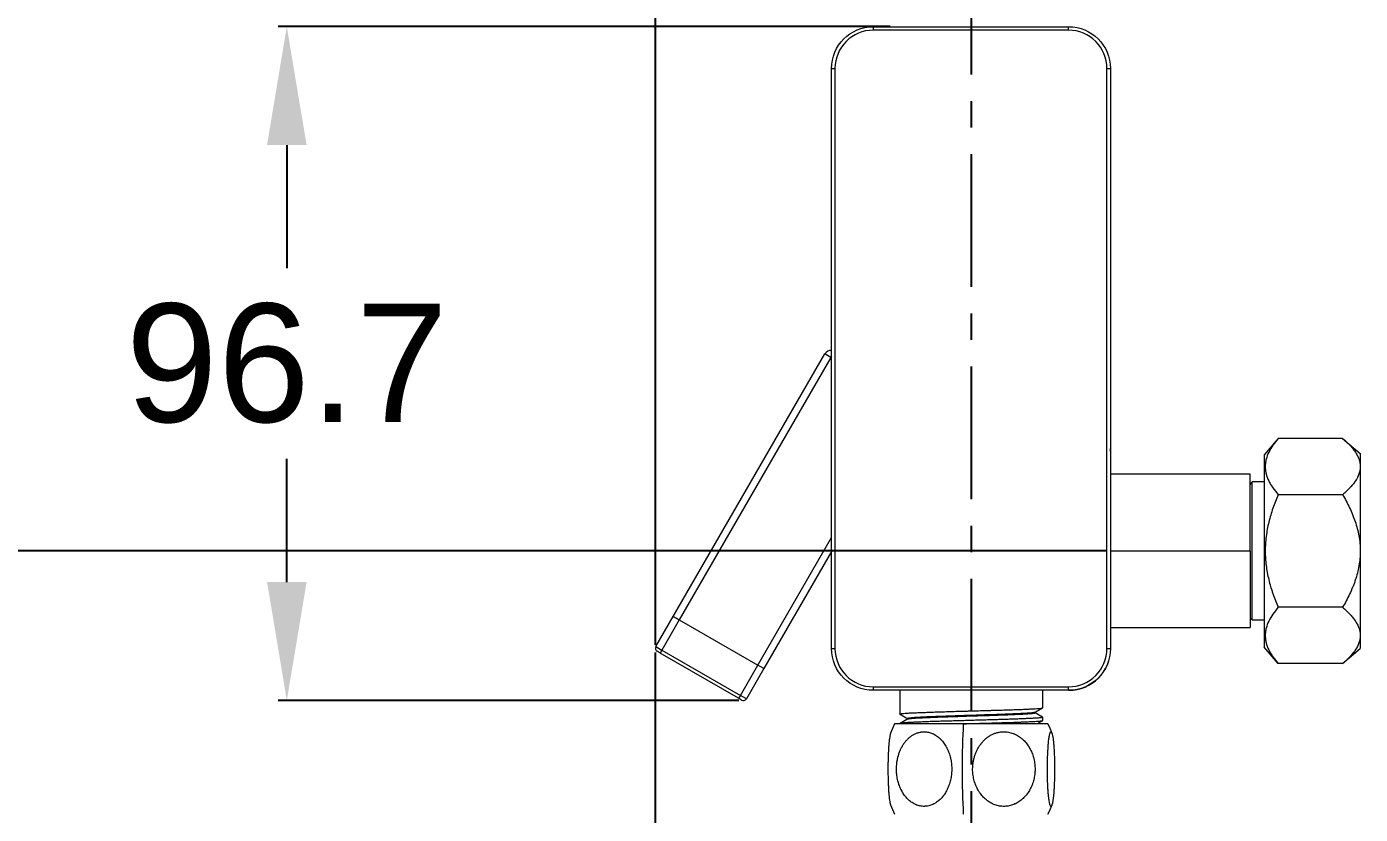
# Model space of a CAD drawing. Header units: millimetres. Extents: x 2915 to 5291, y 1031 to 4391.
# Drawn here: x 4646.8 to 4838.1, y 1896.3 to 2009.3 of the extents above; entities that cross this region are included whole.
import ezdxf

# ---------------------------------------------------------------- set-up
doc = ezdxf.new("R2010")
doc.units = ezdxf.units.MM
doc.linetypes.add('CENTERX2', pattern=[20.32, 12.7, -2.54, 2.54, -2.54])
doc.layers.add('CENTER', color=1, linetype='CENTERX2')
doc.styles.get("Standard").update_dxf_attribs({"font": 'arial.ttf'})
doc.dimstyles.new('ISO-25', dxfattribs={"dimtxt": 17, "dimasz": 17, "dimexe": 1.25, "dimexo": 0.625, "dimgap": 5, "dimtad": 1, "dimtih": 1, "dimtoh": 1, "dimdec": 1, "dimdsep": 46, "dimtxsty": 'Standard', "dimcen": 0, "dimclrd": 3, "dimclre": 3, "dimclrt": 4, "dimadec": 0, "dimazin": 0, "dimtfac": 1, "dimtdec": 1, "dimtmove": 0, "dimatfit": 3, "dimfxl": 1, "dimarcsym": 0})

# ---------------------------------------------------------------- blocks, each defined once
blk = doc.blocks.new('*D9')
at = {"color": 3, "lineweight": -2, "transparency": 16777216}
for p, q in [((4737, 1920.62), (4737, 2069.87)), ((4879.62, 1921.29), (4879.62, 2069.87)), ((4737, 2068.62), (4720, 2068.62)), ((4862.62, 2068.62), (4754, 2068.62))]:
    blk.add_line(p, q, dxfattribs=at)
at = {"color": 3, "transparency": 16777216}
for points in [[(4754, 2071.45), (4754, 2065.79), (4737, 2068.62)], [(4862.62, 2071.45), (4862.62, 2065.79), (4879.62, 2068.62)]]:
    blk.add_solid(points, dxfattribs=at)
at = {"layer": 'Defpoints', "color": 0, "transparency": 16777216}
for p in [(4737, 2068.62), (4879.62, 1920.67), (4737, 1919.99)]:
    blk.add_point(p, dxfattribs=at)
at = {"color": 4, "transparency": 16777216, "insert": (4687.12, 2068.62), "char_height": 17, "attachment_point": 5}
blk.add_mtext('142.6', dxfattribs=at)
blk = doc.blocks.new('*D10')
at = {"color": 3, "lineweight": -2, "transparency": 16777216}
for p, q in [((4770.67, 2009.35), (4682.88, 2009.35)), ((4684.13, 1992.35), (4684.13, 1974.66)), ((4684.13, 1929.62), (4684.13, 1947.31)), ((4748.98, 1912.62), (4682.88, 1912.62))]:
    blk.add_line(p, q, dxfattribs=at)
at = {"color": 3, "transparency": 16777216}
for points in [[(4681.3, 1992.35), (4686.97, 1992.35), (4684.13, 2009.35)], [(4681.3, 1929.62), (4686.97, 1929.62), (4684.13, 1912.62)]]:
    blk.add_solid(points, dxfattribs=at)
at = {"layer": 'Defpoints', "color": 0, "transparency": 16777216}
for p in [(4684.13, 2009.35), (4771.29, 2009.35), (4749.61, 1912.62)]:
    blk.add_point(p, dxfattribs=at)
at = {"color": 4, "transparency": 16777216, "insert": (4684.13, 1960.98), "char_height": 17, "attachment_point": 5}
blk.add_mtext('96.7', dxfattribs=at)
blk = doc.blocks.new('*D11')
at = {"color": 3, "lineweight": -2, "transparency": 16777216}
for p, q in [((4736.98, 1919.5), (4736.98, 1797.37)), ((4879.62, 1866.84), (4879.62, 1797.37)), ((4753.98, 1798.62), (4775.42, 1798.62)), ((4862.62, 1798.62), (4841.18, 1798.62))]:
    blk.add_line(p, q, dxfattribs=at)
at = {"color": 3, "transparency": 16777216}
for points in [[(4753.98, 1801.45), (4753.98, 1795.79), (4736.98, 1798.62)], [(4862.62, 1801.45), (4862.62, 1795.79), (4879.62, 1798.62)]]:
    blk.add_solid(points, dxfattribs=at)
at = {"layer": 'Defpoints', "color": 0, "transparency": 16777216}
for p in [(4736.98, 1920.12), (4879.62, 1867.47), (4879.62, 1798.62)]:
    blk.add_point(p, dxfattribs=at)
at = {"color": 4, "transparency": 16777216, "insert": (4808.3, 1798.62), "char_height": 17, "attachment_point": 5}
blk.add_mtext('142.6', dxfattribs=at)
blk = doc.blocks.new('*D12')
at = {"color": 3, "lineweight": -2, "transparency": 16777216}
for p, q in [((4462.48, 3133.45), (4222.2, 3133.45)), ((4223.45, 3116.45), (4223.45, 2549.91)), ((4223.45, 1951.09), (4223.45, 2517.62)), ((4801.67, 1934.09), (4222.2, 1934.09))]:
    blk.add_line(p, q, dxfattribs=at)
at = {"color": 3, "transparency": 16777216}
for points in [[(4220.61, 3116.45), (4226.28, 3116.45), (4223.45, 3133.45)], [(4220.61, 1951.09), (4226.28, 1951.09), (4223.45, 1934.09)]]:
    blk.add_solid(points, dxfattribs=at)
at = {"layer": 'Defpoints', "color": 0, "transparency": 16777216}
for p in [(4463.1, 3133.45), (4223.45, 1934.09), (4802.29, 1934.09)]:
    blk.add_point(p, dxfattribs=at)
at = {"color": 4, "transparency": 16777216, "insert": (4223.45, 2533.77), "char_height": 17, "attachment_point": 5}
blk.add_mtext('(1180~1430)', dxfattribs=at)

msp = doc.modelspace()

# ---------------------------------------------------------------- linework, layer by layer
at = {"linetype": 'Continuous', "lineweight": 18, "extrusion": (0, 1, 0)}
for p, q in [((4768.25, 2009.34), (4796.25, 2009.34)), ((4762.25, 1920.09), (4762.25, 2003.34)), ((4802.25, 2003.34), (4802.25, 1920.09)), ((4739.55, 1924.7), (4761.3, 1962.37)), ((4826.3, 1950.25), (4824.29, 1947.9)), ((4835.55, 1950.25), (4826.3, 1950.25)), ((4835.55, 1950.25), (4838.09, 1948.09)), ((4802.29, 1920.09), (4802.29, 1948.09)), ((4824.29, 1947.9), (4824.29, 1920.28)), ((4838.09, 1948.09), (4838.09, 1946.21)), ((4838.09, 1946.21), (4838.09, 1934.09)), ((4822.29, 1945.09), (4802.29, 1945.09)), ((4822.29, 1934.09), (4822.29, 1945.09)), ((4822.59, 1943.99), (4822.29, 1943.69)), ((4824.29, 1943.99), (4822.59, 1943.99)), ((4822.59, 1924.19), (4822.59, 1943.99)), ((4835.55, 1942.17), (4826.3, 1942.17)), ((4802.29, 1929.99), (4802.29, 1938.19)), ((4762.25, 1934.01), (4752.54, 1917.2)), ((4822.29, 1934.09), (4822.29, 1923.09)), ((4838.09, 1934.09), (4838.09, 1921.97)), ((4737.05, 1920.37), (4739.55, 1924.7)), ((4739.55, 1924.7), (4740.42, 1924.2)), ((4740.42, 1924.2), (4739.55, 1924.7)), ((4740.42, 1924.2), (4751.68, 1917.7)), ((4740.42, 1924.2), (4751.68, 1917.7)), ((4822.29, 1924.49), (4822.59, 1924.19)), ((4822.59, 1924.19), (4824.29, 1924.19)), ((4835.55, 1926.01), (4826.3, 1926.01)), ((4802.29, 1923.09), (4822.29, 1923.09)), ((4838.09, 1921.97), (4838.09, 1920.09)), ((4737.67, 1919.44), (4737.23, 1919.69)), ((4748.93, 1912.94), (4737.67, 1919.44)), ((4826.3, 1917.92), (4824.29, 1920.28)), ((4835.55, 1917.92), (4838.09, 1920.09)), ((4752.54, 1917.2), (4750.04, 1912.87)), ((4752.54, 1917.2), (4751.68, 1917.7)), ((4752.54, 1917.2), (4751.68, 1917.7)), ((4835.55, 1917.92), (4826.3, 1917.92)), ((4749.36, 1912.69), (4748.93, 1912.94)), ((4796.25, 1914.09), (4768.25, 1914.09)), ((4772.04, 1914.09), (4772.04, 1910.68)), ((4792.54, 1911.59), (4792.54, 1914.09)), ((4796.25, 1914.09), (4796.29, 1914.09)), ((4791.42, 1910.87), (4791.42, 1910.93)), ((4781.14, 1909.29), (4771.29, 1909.29)), ((4772.04, 1909.31), (4772.04, 1909.29)), ((4773.16, 1910.03), (4773.16, 1909.97)), ((4793.29, 1909.29), (4781.14, 1909.29)), ((4792.54, 1909.77), (4792.54, 1910.22))]:
    msp.add_line(p, q, dxfattribs=at)
at = {"linetype": 'Continuous', "lineweight": 13, "extrusion": (0, 1, 0)}
for p, q in [((4768.25, 2008.84), (4768.25, 2009.34)), ((4796.25, 2008.84), (4768.25, 2008.84)), ((4796.25, 2008.84), (4796.25, 2009.34)), ((4762.25, 2003.34), (4762.75, 2003.34)), ((4762.75, 2003.34), (4762.75, 1920.09)), ((4801.75, 2003.34), (4802.25, 2003.34)), ((4801.75, 1920.09), (4801.75, 2003.34)), ((4762.17, 1961.87), (4740.42, 1924.2)), ((4762.17, 1961.87), (4761.3, 1962.37)), ((4762.25, 1962.01), (4762.17, 1961.87)), ((4762.25, 1961.83), (4762.17, 1961.87)), ((4751.68, 1917.7), (4762.25, 1936.01)), ((4802.29, 1934.09), (4822.29, 1934.09)), ((4740.42, 1924.2), (4737.92, 1919.87)), ((4737.05, 1920.37), (4737.92, 1919.87)), ((4737.92, 1919.87), (4737.67, 1919.44)), ((4737.92, 1919.87), (4749.18, 1913.37)), ((4762.25, 1920.09), (4762.75, 1920.09)), ((4801.75, 1920.09), (4802.25, 1920.09)), ((4749.18, 1913.37), (4751.68, 1917.7)), ((4749.18, 1913.37), (4748.93, 1912.94)), ((4750.04, 1912.87), (4749.18, 1913.37)), ((4768.25, 1914.09), (4768.25, 1914.59)), ((4768.25, 1914.59), (4796.25, 1914.59)), ((4796.25, 1914.09), (4796.25, 1914.59))]:
    msp.add_line(p, q, dxfattribs=at)
at = {"linetype": 'Continuous', "lineweight": 18, "extrusion": (0, 0, -1)}
for centre, start, end in [((-4768.25, 2003.34), 0, 90), ((-4796.25, 2003.34), 90, 180), ((-4768.25, 1920.09), 270, 0), ((-4796.25, 1920.09), 180, 270)]:
    msp.add_arc(centre, 6, start, end, dxfattribs=at)
at = {"linetype": 'Continuous', "lineweight": 13}
for centre, start, end in [((4768.25, 2003.34), 90, 180), ((4796.25, 2003.34), 0, 90), ((4768.25, 1920.09), 180, 270), ((4796.25, 1920.09), 270, 0)]:
    msp.add_arc(centre, 5.5, start, end, dxfattribs=at)
at = {"linetype": 'Continuous', "lineweight": 18}
for centre, radius, start, end in [((4762.17, 1961.87), 1, 85.4264, 150), ((4796.29, 1948.09), 6, 0, 6.9919), ((4737.48, 1920.12), 0.5, 150, 240), ((4796.29, 1920.09), 6, 270, 0), ((4749.61, 1913.12), 0.5, 240, 330), ((4784.62, 1902.79), 14.83, 154.0108, 159.7406), ((4779.96, 1902.79), 14.83, 20.2658, 25.9892), ((4784.62, 1902.79), 14.83, 200.1888, 205.9892), ((4779.96, 1902.79), 14.83, 334.0108, 339.8172)]:
    msp.add_arc(centre, radius, start, end, dxfattribs=at)
at = {"linetype": 'Continuous', "lineweight": 13}
msp.add_ellipse((4782.54, 1902.79), major_axis=(0, 14.83), ratio=0.104528, start_param=1.117199, end_param=2.024394, dxfattribs=at)
at = {"linetype": 'Continuous', "lineweight": 18}
for points, knots in [([(4826.3, 1950.25), (4826.03, 1949.93), (4825.77, 1949.61), (4825.33, 1948.95), (4825.13, 1948.62), (4824.8, 1947.94), (4824.67, 1947.6), (4824.57, 1947.17), (4824.55, 1947.08), (4824.52, 1946.95), (4824.51, 1946.91), (4824.5, 1946.82), (4824.49, 1946.78), (4824.47, 1946.56), (4824.46, 1946.38), (4824.46, 1946.04), (4824.47, 1945.86), (4824.51, 1945.52), (4824.54, 1945.35), (4824.67, 1944.83), (4824.8, 1944.49), (4825.04, 1943.99), (4825.13, 1943.82), (4825.28, 1943.57), (4825.33, 1943.49), (4825.44, 1943.32), (4825.49, 1943.23), (4825.77, 1942.82), (4826.03, 1942.49), (4826.3, 1942.17)], [0, 0, 0, 0, 0.125, 0.125, 0.25, 0.25, 0.375, 0.375, 0.40625, 0.40625, 0.421875, 0.421875, 0.4375, 0.4375, 0.5, 0.5, 0.5625, 0.5625, 0.625, 0.625, 0.75, 0.75, 0.8125, 0.8125, 0.84375, 0.84375, 0.875, 0.875, 1, 1, 1, 1]), ([(4835.55, 1950.25), (4835.73, 1950.1), (4835.9, 1949.94), (4836.24, 1949.63), (4836.4, 1949.47), (4836.7, 1949.15), (4836.99, 1948.83), (4837.37, 1948.33), (4837.57, 1947.99), (4837.75, 1947.64), (4837.83, 1947.47), (4837.91, 1947.25), (4837.92, 1947.2), (4837.95, 1947.14), (4837.95, 1947.11), (4837.97, 1947.07), (4838, 1946.96), (4838.02, 1946.84), (4838.07, 1946.57), (4838.09, 1946.39), (4838.09, 1946.21)], [0, 0, 0, 0, 0.125, 0.125, 0.25, 0.25, 0.375, 0.5, 0.625, 0.625, 0.75, 0.75, 0.78125, 0.78125, 0.796875, 0.796875, 0.8125, 0.875, 0.875, 1, 1, 1, 1]), ([(4838.09, 1946.21), (4838.09, 1946.03), (4838.07, 1945.85), (4838.01, 1945.5), (4837.96, 1945.32), (4837.77, 1944.8), (4837.59, 1944.45), (4837.34, 1944.07), (4837.31, 1944.03), (4837.25, 1943.94), (4837.15, 1943.82), (4837.06, 1943.69), (4836.85, 1943.44), (4836.71, 1943.28), (4836.4, 1942.96), (4836.24, 1942.8), (4835.9, 1942.48), (4835.73, 1942.33), (4835.55, 1942.17)], [0, 0, 0, 0, 0.125, 0.125, 0.25, 0.25, 0.5, 0.5, 0.53125, 0.53125, 0.5625, 0.625, 0.625, 0.75, 0.75, 0.875, 0.875, 1, 1, 1, 1]), ([(4826.3, 1942.17), (4826.03, 1941.53), (4825.77, 1940.88), (4825.33, 1939.56), (4825.13, 1938.9), (4824.8, 1937.55), (4824.67, 1936.87), (4824.57, 1936), (4824.55, 1935.83), (4824.52, 1935.56), (4824.51, 1935.48), (4824.5, 1935.3), (4824.49, 1935.21), (4824.47, 1934.78), (4824.46, 1934.43), (4824.46, 1933.73), (4824.47, 1933.39), (4824.51, 1932.7), (4824.54, 1932.35), (4824.67, 1931.33), (4824.8, 1930.65), (4825.04, 1929.64), (4825.13, 1929.3), (4825.28, 1928.8), (4825.33, 1928.63), (4825.44, 1928.3), (4825.49, 1928.13), (4825.77, 1927.3), (4826.03, 1926.65), (4826.3, 1926.01)], [0, 0, 0, 0, 0.125, 0.125, 0.25, 0.25, 0.375, 0.375, 0.40625, 0.40625, 0.421875, 0.421875, 0.4375, 0.4375, 0.5, 0.5, 0.5625, 0.5625, 0.625, 0.625, 0.75, 0.75, 0.8125, 0.8125, 0.84375, 0.84375, 0.875, 0.875, 1, 1, 1, 1]), ([(4835.55, 1942.17), (4835.73, 1941.86), (4835.9, 1941.55), (4836.24, 1940.92), (4836.4, 1940.6), (4836.7, 1939.96), (4836.99, 1939.31), (4837.37, 1938.32), (4837.57, 1937.64), (4837.75, 1936.95), (4837.83, 1936.6), (4837.91, 1936.16), (4837.92, 1936.07), (4837.95, 1935.93), (4837.95, 1935.89), (4837.97, 1935.8), (4838, 1935.58), (4838.02, 1935.35), (4838.07, 1934.81), (4838.09, 1934.45), (4838.09, 1934.09)], [0, 0, 0, 0, 0.125, 0.125, 0.25, 0.25, 0.375, 0.5, 0.625, 0.625, 0.75, 0.75, 0.78125, 0.78125, 0.796875, 0.796875, 0.8125, 0.875, 0.875, 1, 1, 1, 1]), ([(4838.09, 1934.09), (4838.09, 1933.73), (4838.07, 1933.37), (4838.01, 1932.66), (4837.96, 1932.31), (4837.77, 1931.26), (4837.59, 1930.57), (4837.34, 1929.8), (4837.31, 1929.72), (4837.25, 1929.55), (4837.15, 1929.3), (4837.06, 1929.05), (4836.85, 1928.55), (4836.71, 1928.22), (4836.4, 1927.58), (4836.24, 1927.26), (4835.9, 1926.63), (4835.73, 1926.32), (4835.55, 1926.01)], [0, 0, 0, 0, 0.125, 0.125, 0.25, 0.25, 0.5, 0.5, 0.53125, 0.53125, 0.5625, 0.625, 0.625, 0.75, 0.75, 0.875, 0.875, 1, 1, 1, 1]), ([(4826.3, 1926.01), (4826.03, 1925.68), (4825.77, 1925.36), (4825.33, 1924.7), (4825.13, 1924.37), (4824.8, 1923.7), (4824.67, 1923.35), (4824.57, 1922.92), (4824.55, 1922.83), (4824.52, 1922.7), (4824.51, 1922.66), (4824.5, 1922.57), (4824.49, 1922.53), (4824.47, 1922.31), (4824.46, 1922.13), (4824.46, 1921.79), (4824.47, 1921.61), (4824.51, 1921.27), (4824.54, 1921.1), (4824.67, 1920.58), (4824.8, 1920.24), (4825.04, 1919.74), (4825.13, 1919.57), (4825.28, 1919.32), (4825.33, 1919.24), (4825.44, 1919.07), (4825.49, 1918.99), (4825.77, 1918.57), (4826.03, 1918.25), (4826.3, 1917.92)], [0, 0, 0, 0, 0.125, 0.125, 0.25, 0.25, 0.375, 0.375, 0.40625, 0.40625, 0.421875, 0.421875, 0.4375, 0.4375, 0.5, 0.5, 0.5625, 0.5625, 0.625, 0.625, 0.75, 0.75, 0.8125, 0.8125, 0.84375, 0.84375, 0.875, 0.875, 1, 1, 1, 1]), ([(4835.55, 1926.01), (4835.73, 1925.85), (4835.9, 1925.7), (4836.24, 1925.38), (4836.4, 1925.22), (4836.7, 1924.9), (4836.99, 1924.58), (4837.37, 1924.08), (4837.57, 1923.74), (4837.75, 1923.4), (4837.83, 1923.22), (4837.91, 1923), (4837.92, 1922.95), (4837.95, 1922.89), (4837.95, 1922.86), (4837.97, 1922.82), (4838, 1922.71), (4838.02, 1922.6), (4838.07, 1922.33), (4838.09, 1922.14), (4838.09, 1921.96)], [0, 0, 0, 0, 0.125, 0.125, 0.25, 0.25, 0.375, 0.5, 0.625, 0.625, 0.75, 0.75, 0.78125, 0.78125, 0.796875, 0.796875, 0.8125, 0.875, 0.875, 1, 1, 1, 1]), ([(4838.09, 1921.96), (4838.09, 1921.78), (4838.07, 1921.6), (4838.01, 1921.25), (4837.96, 1921.07), (4837.77, 1920.55), (4837.59, 1920.2), (4837.34, 1919.82), (4837.31, 1919.78), (4837.25, 1919.69), (4837.15, 1919.57), (4837.06, 1919.44), (4836.85, 1919.2), (4836.71, 1919.03), (4836.4, 1918.71), (4836.24, 1918.55), (4835.9, 1918.23), (4835.73, 1918.08), (4835.55, 1917.92)], [0, 0, 0, 0, 0.125, 0.125, 0.25, 0.25, 0.5, 0.5, 0.53125, 0.53125, 0.5625, 0.625, 0.625, 0.75, 0.75, 0.875, 0.875, 1, 1, 1, 1]), ([(4772.04, 1910.68), (4772.04, 1910.68), (4772.04, 1910.69), (4772.06, 1910.69), (4772.06, 1910.7), (4772.08, 1910.7), (4772.08, 1910.71), (4772.09, 1910.71), (4772.11, 1910.71), (4772.14, 1910.72), (4772.23, 1910.74), (4772.31, 1910.75), (4772.52, 1910.77), (4772.65, 1910.78), (4772.83, 1910.79), (4772.87, 1910.8), (4772.95, 1910.8), (4772.99, 1910.8), (4773.12, 1910.81), (4773.21, 1910.82), (4773.49, 1910.84), (4773.7, 1910.85), (4774.15, 1910.87), (4774.39, 1910.88), (4774.72, 1910.89), (4774.78, 1910.9), (4774.88, 1910.9), (4774.92, 1910.9), (4774.99, 1910.9), (4775.16, 1910.91), (4775.34, 1910.92), (4775.78, 1910.93), (4776.08, 1910.95), (4776.72, 1910.97), (4777.05, 1910.98), (4777.48, 1910.99), (4777.57, 1910.99), (4777.75, 1911), (4777.83, 1911), (4778.1, 1911.01), (4778.28, 1911.02), (4778.82, 1911.03), (4779.19, 1911.04), (4779.94, 1911.07), (4780.32, 1911.08), (4780.76, 1911.09), (4780.81, 1911.09), (4780.91, 1911.09), (4780.96, 1911.1), (4781.1, 1911.1), (4781.2, 1911.1), (4781.49, 1911.11), (4781.69, 1911.12), (4782.27, 1911.13), (4782.66, 1911.14), (4783.44, 1911.17), (4783.83, 1911.18), (4784.26, 1911.19), (4784.31, 1911.19), (4784.41, 1911.19), (4784.46, 1911.19), (4784.6, 1911.2), (4784.89, 1911.21), (4785.17, 1911.22), (4785.73, 1911.23), (4786.09, 1911.24), (4786.8, 1911.26), (4787.15, 1911.28), (4787.53, 1911.29), (4787.58, 1911.29), (4787.66, 1911.29), (4787.79, 1911.3), (4788.07, 1911.31), (4788.31, 1911.31), (4788.78, 1911.33), (4789.08, 1911.34), (4789.64, 1911.36), (4789.91, 1911.37), (4790.19, 1911.39), (4790.22, 1911.39), (4790.29, 1911.39), (4790.38, 1911.4), (4790.59, 1911.41), (4790.75, 1911.41), (4791.08, 1911.43), (4791.27, 1911.44), (4791.62, 1911.46), (4791.78, 1911.47), (4792.05, 1911.5), (4792.16, 1911.51), (4792.35, 1911.53), (4792.42, 1911.54), (4792.49, 1911.56), (4792.51, 1911.56), (4792.53, 1911.57), (4792.53, 1911.57), (4792.54, 1911.58), (4792.54, 1911.58), (4792.54, 1911.58), (4792.54, 1911.58), (4792.54, 1911.59), (4792.54, 1911.59)], [0, 0, 0, 0, 0.013411, 0.013411, 0.022522, 0.027078, 0.027078, 0.031633, 0.031633, 0.049855, 0.049855, 0.086298, 0.086298, 0.122741, 0.122741, 0.131852, 0.131852, 0.140962, 0.140962, 0.159184, 0.159184, 0.195627, 0.195627, 0.23207, 0.23207, 0.241181, 0.241181, 0.245736, 0.245736, 0.250292, 0.268513, 0.268513, 0.304957, 0.304957, 0.3414, 0.3414, 0.350511, 0.350511, 0.359621, 0.359621, 0.377843, 0.377843, 0.414286, 0.414286, 0.450729, 0.450729, 0.455285, 0.455285, 0.45984, 0.45984, 0.468951, 0.468951, 0.487172, 0.487172, 0.523616, 0.523616, 0.560059, 0.560059, 0.564614, 0.564614, 0.569169, 0.569169, 0.57828, 0.596502, 0.596502, 0.632945, 0.632945, 0.669388, 0.669388, 0.673944, 0.673944, 0.678499, 0.68761, 0.705831, 0.705831, 0.742274, 0.742274, 0.778718, 0.778718, 0.783273, 0.783273, 0.787828, 0.796939, 0.815161, 0.815161, 0.851604, 0.851604, 0.888047, 0.888047, 0.92449, 0.92449, 0.960933, 0.960933, 0.979155, 0.979155, 0.988266, 0.992821, 0.992821, 0.997376, 0.997376, 1, 1, 1, 1]), ([(4791.41, 1910.92), (4791.4, 1910.92), (4791.4, 1910.92), (4791.39, 1910.92), (4791.39, 1910.91), (4791.38, 1910.91), (4791.36, 1910.91), (4791.35, 1910.9), (4791.29, 1910.89), (4791.21, 1910.88), (4791.03, 1910.85), (4790.91, 1910.84), (4790.74, 1910.83), (4790.71, 1910.82), (4790.65, 1910.82), (4790.63, 1910.82), (4790.6, 1910.82), (4790.5, 1910.81), (4790.4, 1910.8), (4790.13, 1910.78), (4789.94, 1910.77), (4789.51, 1910.75), (4789.28, 1910.74), (4788.97, 1910.72), (4788.91, 1910.72), (4788.78, 1910.71), (4788.71, 1910.71), (4788.51, 1910.7), (4788.38, 1910.7), (4787.96, 1910.68), (4787.67, 1910.67), (4787.21, 1910.65), (4787.06, 1910.64), (4786.82, 1910.64), (4786.7, 1910.63), (4786.57, 1910.63), (4786.49, 1910.62), (4786.45, 1910.62), (4786.08, 1910.61), (4785.74, 1910.6), (4785.05, 1910.57), (4784.7, 1910.56), (4784.16, 1910.55), (4783.98, 1910.54), (4783.76, 1910.53), (4783.71, 1910.53), (4783.62, 1910.53), (4783.57, 1910.53), (4783.43, 1910.52), (4783.34, 1910.52), (4782.88, 1910.5), (4782.52, 1910.49), (4781.78, 1910.47), (4781.42, 1910.46), (4780.87, 1910.44), (4780.69, 1910.43), (4780.46, 1910.43), (4780.42, 1910.43), (4780.33, 1910.42), (4780.19, 1910.42), (4780.06, 1910.41), (4779.61, 1910.4), (4779.26, 1910.39), (4778.58, 1910.36), (4778.25, 1910.35), (4777.85, 1910.34), (4777.77, 1910.34), (4777.65, 1910.33), (4777.61, 1910.33), (4777.53, 1910.33), (4777.33, 1910.32), (4777.14, 1910.31), (4776.69, 1910.3), (4776.4, 1910.28), (4775.86, 1910.26), (4775.61, 1910.25), (4775.31, 1910.23), (4775.25, 1910.23), (4775.13, 1910.23), (4775.07, 1910.22), (4774.91, 1910.21), (4774.8, 1910.21), (4774.49, 1910.19), (4774.31, 1910.18), (4774.06, 1910.16), (4773.98, 1910.16), (4773.87, 1910.15), (4773.84, 1910.14), (4773.79, 1910.14), (4773.77, 1910.14), (4773.74, 1910.14), (4773.72, 1910.13), (4773.58, 1910.12), (4773.48, 1910.11), (4773.31, 1910.09), (4773.25, 1910.07), (4773.19, 1910.06), (4773.18, 1910.05), (4773.17, 1910.04), (4773.17, 1910.04), (4773.17, 1910.04), (4773.16, 1910.04), (4773.16, 1910.03), (4773.16, 1910.03), (4773.16, 1910.03)], [0, 0, 0, 0, 0.00689, 0.00689, 0.011783, 0.011783, 0.016677, 0.026464, 0.026464, 0.065612, 0.065612, 0.10476, 0.10476, 0.114547, 0.114547, 0.119441, 0.119441, 0.124334, 0.143908, 0.143908, 0.183056, 0.183056, 0.222204, 0.222204, 0.231991, 0.231991, 0.241778, 0.241778, 0.261353, 0.261353, 0.300501, 0.300501, 0.320075, 0.320075, 0.329862, 0.334755, 0.334755, 0.339649, 0.339649, 0.378797, 0.378797, 0.417945, 0.417945, 0.437519, 0.437519, 0.442413, 0.442413, 0.447306, 0.447306, 0.457093, 0.457093, 0.496241, 0.496241, 0.535389, 0.535389, 0.554963, 0.554963, 0.559857, 0.559857, 0.56475, 0.574538, 0.574538, 0.613686, 0.613686, 0.652834, 0.652834, 0.662621, 0.662621, 0.667514, 0.667514, 0.672408, 0.691982, 0.691982, 0.73113, 0.73113, 0.770278, 0.770278, 0.780065, 0.780065, 0.789852, 0.789852, 0.809426, 0.809426, 0.848574, 0.848574, 0.868148, 0.868148, 0.877935, 0.877935, 0.882829, 0.882829, 0.887722, 0.887722, 0.926871, 0.926871, 0.966019, 0.966019, 0.985593, 0.985593, 0.990486, 0.990486, 0.99538, 0.99538, 1, 1, 1, 1]), ([(4773.18, 1909.98), (4773.18, 1909.98), (4773.18, 1909.98), (4773.18, 1909.98), (4773.19, 1909.98), (4773.21, 1909.99), (4773.24, 1910), (4773.32, 1910.01), (4773.39, 1910.03), (4773.53, 1910.04), (4773.59, 1910.05), (4773.68, 1910.06), (4773.71, 1910.06), (4773.77, 1910.07), (4773.8, 1910.07), (4773.98, 1910.08), (4774.13, 1910.1), (4774.49, 1910.12), (4774.68, 1910.13), (4775, 1910.15), (4775.11, 1910.15), (4775.29, 1910.16), (4775.35, 1910.16), (4775.44, 1910.17), (4775.47, 1910.17), (4775.53, 1910.17), (4775.56, 1910.18), (4775.84, 1910.19), (4776.1, 1910.2), (4776.66, 1910.22), (4776.95, 1910.23), (4777.4, 1910.25), (4777.56, 1910.26), (4777.8, 1910.27), (4777.88, 1910.27), (4778.04, 1910.27), (4778.12, 1910.28), (4778.53, 1910.29), (4778.87, 1910.3), (4779.55, 1910.33), (4779.9, 1910.34), (4780.34, 1910.35), (4780.48, 1910.36), (4780.61, 1910.36), (4780.7, 1910.36), (4780.75, 1910.37), (4780.98, 1910.37), (4781.16, 1910.38), (4781.7, 1910.4), (4782.06, 1910.41), (4782.79, 1910.43), (4783.15, 1910.44), (4783.61, 1910.46), (4783.7, 1910.46), (4783.88, 1910.46), (4783.97, 1910.47), (4784.24, 1910.48), (4784.42, 1910.48), (4784.95, 1910.5), (4785.29, 1910.51), (4785.97, 1910.53), (4786.3, 1910.55), (4786.66, 1910.56), (4786.7, 1910.56), (4786.78, 1910.56), (4786.9, 1910.57), (4787.18, 1910.58), (4787.41, 1910.59), (4787.85, 1910.6), (4788.14, 1910.61), (4788.54, 1910.63), (4788.67, 1910.64), (4788.87, 1910.65), (4788.93, 1910.65), (4789.05, 1910.66), (4789.12, 1910.66), (4789.42, 1910.67), (4789.64, 1910.68), (4790.05, 1910.71), (4790.23, 1910.72), (4790.48, 1910.74), (4790.56, 1910.74), (4790.66, 1910.75), (4790.67, 1910.75), (4790.71, 1910.75), (4790.73, 1910.75), (4790.78, 1910.76), (4790.81, 1910.76), (4790.97, 1910.78), (4791.08, 1910.79), (4791.25, 1910.81), (4791.31, 1910.82), (4791.38, 1910.84), (4791.39, 1910.85), (4791.41, 1910.85), (4791.41, 1910.86), (4791.42, 1910.86), (4791.42, 1910.87), (4791.42, 1910.87)], [0, 0, 0, 0, 0.001631, 0.001631, 0.011336, 0.011336, 0.030746, 0.030746, 0.069565, 0.069565, 0.088975, 0.088975, 0.09868, 0.09868, 0.108385, 0.108385, 0.147205, 0.147205, 0.186025, 0.186025, 0.205435, 0.205435, 0.21514, 0.21514, 0.219993, 0.219993, 0.224845, 0.224845, 0.263665, 0.263665, 0.302485, 0.302485, 0.321895, 0.321895, 0.3316, 0.3316, 0.341305, 0.341305, 0.380125, 0.380125, 0.418945, 0.418945, 0.42865, 0.433502, 0.433502, 0.438355, 0.438355, 0.457764, 0.457764, 0.496584, 0.496584, 0.535404, 0.535404, 0.545109, 0.545109, 0.554814, 0.554814, 0.574224, 0.574224, 0.613044, 0.613044, 0.651864, 0.651864, 0.656716, 0.656716, 0.661569, 0.671274, 0.690684, 0.690684, 0.729504, 0.729504, 0.748914, 0.748914, 0.758619, 0.758619, 0.768324, 0.768324, 0.807144, 0.807144, 0.845963, 0.845963, 0.865373, 0.865373, 0.870226, 0.870226, 0.875078, 0.875078, 0.884783, 0.884783, 0.923603, 0.923603, 0.962423, 0.962423, 0.981833, 0.981833, 0.991538, 0.991538, 1, 1, 1, 1]), ([(4792.54, 1910.22), (4792.54, 1910.22), (4792.54, 1910.22), (4792.54, 1910.21), (4792.53, 1910.2), (4792.51, 1910.2), (4792.5, 1910.2), (4792.49, 1910.19), (4792.48, 1910.19), (4792.43, 1910.18), (4792.38, 1910.17), (4792.24, 1910.15), (4792.15, 1910.14), (4791.96, 1910.12), (4791.84, 1910.11), (4791.68, 1910.1), (4791.64, 1910.1), (4791.58, 1910.09), (4791.47, 1910.09), (4791.36, 1910.08), (4791.12, 1910.07), (4790.78, 1910.05), (4790.39, 1910.03), (4790.07, 1910.02), (4789.96, 1910.01), (4789.82, 1910.01), (4789.8, 1910), (4789.74, 1910), (4789.71, 1910), (4789.63, 1910), (4789.57, 1909.99), (4789.27, 1909.98), (4789.03, 1909.97), (4788.53, 1909.96), (4788.26, 1909.95), (4787.72, 1909.93), (4787.44, 1909.92), (4787.11, 1909.91), (4787.08, 1909.91), (4787, 1909.9), (4786.97, 1909.9), (4786.86, 1909.9), (4786.63, 1909.89), (4786.41, 1909.89), (4785.96, 1909.87), (4785.65, 1909.86), (4785.03, 1909.84), (4784.71, 1909.84), (4784.23, 1909.82), (4784.07, 1909.82), (4783.86, 1909.81), (4783.82, 1909.81), (4783.74, 1909.81), (4783.7, 1909.81), (4783.58, 1909.8), (4783.49, 1909.8), (4783.09, 1909.79), (4782.76, 1909.78), (4782.11, 1909.76), (4781.78, 1909.75), (4781.13, 1909.73), (4780.8, 1909.72), (4780.44, 1909.71), (4780.4, 1909.71), (4780.32, 1909.71), (4780.28, 1909.71), (4780.15, 1909.71), (4779.91, 1909.7), (4779.67, 1909.69), (4779.2, 1909.68), (4778.89, 1909.67), (4778.28, 1909.65), (4777.98, 1909.64), (4777.54, 1909.63), (4777.4, 1909.62), (4777.18, 1909.62), (4777.11, 1909.61), (4776.97, 1909.61), (4776.9, 1909.61), (4776.55, 1909.6), (4776.28, 1909.59), (4775.77, 1909.57), (4775.52, 1909.56), (4775.04, 1909.54), (4774.81, 1909.53), (4774.54, 1909.52), (4774.49, 1909.52), (4774.38, 1909.51), (4774.22, 1909.51), (4774.07, 1909.5), (4773.79, 1909.48), (4773.43, 1909.47), (4773.13, 1909.45), (4772.92, 1909.43), (4772.86, 1909.43), (4772.76, 1909.42), (4772.73, 1909.42), (4772.67, 1909.42), (4772.65, 1909.41), (4772.51, 1909.4), (4772.42, 1909.39), (4772.26, 1909.37), (4772.2, 1909.36), (4772.1, 1909.35), (4772.07, 1909.34), (4772.05, 1909.33), (4772.05, 1909.33), (4772.05, 1909.33)], [0, 0, 0, 0, 0.006575, 0.006575, 0.022079, 0.022079, 0.029832, 0.029832, 0.037584, 0.037584, 0.068594, 0.068594, 0.099604, 0.099604, 0.130613, 0.130613, 0.138366, 0.138366, 0.146118, 0.161623, 0.161623, 0.192633, 0.223642, 0.223642, 0.239147, 0.239147, 0.243023, 0.243023, 0.246899, 0.246899, 0.254652, 0.254652, 0.285662, 0.285662, 0.316671, 0.316671, 0.347681, 0.347681, 0.351557, 0.351557, 0.355433, 0.355433, 0.363186, 0.378691, 0.378691, 0.4097, 0.4097, 0.44071, 0.44071, 0.456215, 0.456215, 0.460091, 0.460091, 0.463967, 0.463967, 0.47172, 0.47172, 0.502729, 0.502729, 0.533739, 0.533739, 0.564749, 0.564749, 0.568625, 0.568625, 0.572501, 0.572501, 0.580254, 0.595758, 0.595758, 0.626768, 0.626768, 0.657778, 0.657778, 0.673283, 0.673283, 0.681035, 0.681035, 0.688787, 0.688787, 0.719797, 0.719797, 0.750807, 0.750807, 0.781816, 0.781816, 0.789569, 0.789569, 0.797321, 0.812826, 0.812826, 0.843836, 0.874845, 0.874845, 0.89035, 0.89035, 0.898103, 0.898103, 0.905855, 0.905855, 0.936865, 0.936865, 0.967874, 0.967874, 0.998884, 0.998884, 1, 1, 1, 1]), ([(4781.2, 1909.29), (4781.39, 1909.29), (4781.58, 1909.3), (4782.16, 1909.32), (4782.55, 1909.33), (4783.04, 1909.34), (4783.14, 1909.34), (4783.34, 1909.35), (4783.44, 1909.35), (4783.73, 1909.36), (4783.92, 1909.37), (4784.5, 1909.38), (4784.87, 1909.39), (4785.62, 1909.41), (4785.99, 1909.43), (4786.4, 1909.44), (4786.44, 1909.44), (4786.53, 1909.44), (4786.66, 1909.45), (4786.97, 1909.46), (4787.23, 1909.46), (4787.74, 1909.48), (4788.06, 1909.49), (4788.69, 1909.51), (4788.99, 1909.52), (4789.35, 1909.54), (4789.42, 1909.54), (4789.56, 1909.55), (4789.77, 1909.56), (4789.97, 1909.56), (4790.35, 1909.58), (4790.58, 1909.59), (4790.91, 1909.61), (4791.01, 1909.61), (4791.16, 1909.62), (4791.23, 1909.63), (4791.31, 1909.63), (4791.35, 1909.63), (4791.37, 1909.63), (4791.58, 1909.65), (4791.74, 1909.66), (4792.01, 1909.68), (4792.13, 1909.69), (4792.27, 1909.71), (4792.32, 1909.71), (4792.37, 1909.72), (4792.4, 1909.72), (4792.42, 1909.73), (4792.44, 1909.73), (4792.44, 1909.73), (4792.5, 1909.75), (4792.53, 1909.76), (4792.54, 1909.77), (4792.54, 1909.77), (4792.54, 1909.77)], [0, 0, 0, 0, 0.033306, 0.033306, 0.101556, 0.101556, 0.118619, 0.118619, 0.135681, 0.135681, 0.169806, 0.169806, 0.238056, 0.238056, 0.306306, 0.306306, 0.314837, 0.314837, 0.323369, 0.340431, 0.374556, 0.374556, 0.442806, 0.442806, 0.511056, 0.511056, 0.528119, 0.528119, 0.545181, 0.579306, 0.579306, 0.647556, 0.647556, 0.681681, 0.681681, 0.698744, 0.707275, 0.707275, 0.715806, 0.715806, 0.784056, 0.784056, 0.852306, 0.852306, 0.886431, 0.886431, 0.903494, 0.912025, 0.912025, 0.920556, 0.920556, 0.988806, 0.988806, 1, 1, 1, 1]), ([(4770.73, 1907.97), (4770.72, 1907.95), (4770.71, 1907.92), (4770.7, 1907.88), (4770.69, 1907.87), (4770.69, 1907.85), (4770.68, 1907.84), (4770.67, 1907.8), (4770.67, 1907.78), (4770.65, 1907.7), (4770.64, 1907.64), (4770.6, 1907.46), (4770.58, 1907.33), (4770.56, 1907.14), (4770.55, 1907.1), (4770.54, 1907.04), (4770.54, 1907.02), (4770.54, 1906.97), (4770.52, 1906.87), (4770.51, 1906.76), (4770.48, 1906.49), (4770.47, 1906.3), (4770.45, 1906.04), (4770.44, 1905.96), (4770.44, 1905.88), (4770.43, 1905.83), (4770.43, 1905.8), (4770.42, 1905.67), (4770.42, 1905.56), (4770.4, 1905.23), (4770.39, 1905), (4770.37, 1904.64), (4770.37, 1904.52), (4770.36, 1904.34), (4770.36, 1904.28), (4770.36, 1904.16), (4770.36, 1904.09), (4770.35, 1903.79), (4770.35, 1903.54), (4770.34, 1903.04), (4770.34, 1902.79), (4770.34, 1902.47), (4770.34, 1902.41), (4770.34, 1902.28), (4770.35, 1902.22), (4770.35, 1902.03), (4770.35, 1901.91), (4770.36, 1901.54), (4770.36, 1901.29), (4770.37, 1900.94), (4770.38, 1900.82), (4770.39, 1900.64), (4770.39, 1900.58), (4770.39, 1900.5), (4770.39, 1900.47), (4770.4, 1900.41), (4770.4, 1900.38), (4770.41, 1900.12), (4770.42, 1899.9), (4770.45, 1899.48), (4770.47, 1899.29), (4770.49, 1899.05), (4770.5, 1898.98), (4770.5, 1898.91), (4770.51, 1898.86), (4770.51, 1898.84), (4770.52, 1898.73), (4770.53, 1898.64), (4770.56, 1898.4), (4770.58, 1898.25), (4770.62, 1898.06), (4770.63, 1898), (4770.64, 1897.91), (4770.65, 1897.88), (4770.66, 1897.84), (4770.66, 1897.83), (4770.67, 1897.8), (4770.67, 1897.79), (4770.69, 1897.71), (4770.71, 1897.65), (4770.73, 1897.61)], [0, 0, 0, 0, 0.020291, 0.020291, 0.027212, 0.027212, 0.034132, 0.034132, 0.047974, 0.047974, 0.075656, 0.075656, 0.131021, 0.131021, 0.144862, 0.144862, 0.151783, 0.151783, 0.158703, 0.186386, 0.186386, 0.241751, 0.241751, 0.255592, 0.262513, 0.262513, 0.269433, 0.269433, 0.297116, 0.297116, 0.35248, 0.35248, 0.380163, 0.380163, 0.394004, 0.394004, 0.407845, 0.407845, 0.46321, 0.46321, 0.518575, 0.518575, 0.532416, 0.532416, 0.546257, 0.546257, 0.57394, 0.57394, 0.629305, 0.629305, 0.656987, 0.656987, 0.670828, 0.670828, 0.677749, 0.677749, 0.68467, 0.68467, 0.740034, 0.740034, 0.795399, 0.795399, 0.80924, 0.816161, 0.816161, 0.823082, 0.823082, 0.850764, 0.850764, 0.906129, 0.906129, 0.933811, 0.933811, 0.947653, 0.947653, 0.954573, 0.954573, 0.961494, 0.961494, 1, 1, 1, 1]), ([(4771.57, 1902.79), (4771.57, 1902.96), (4771.57, 1903.13), (4771.6, 1903.46), (4771.63, 1903.79), (4771.69, 1904.12), (4771.75, 1904.37), (4771.77, 1904.49), (4771.81, 1904.61), (4771.83, 1904.69), (4771.84, 1904.73), (4771.9, 1904.93), (4772, 1905.24), (4772.13, 1905.54), (4772.27, 1905.82), (4772.34, 1905.97), (4772.46, 1906.17), (4772.5, 1906.24), (4772.57, 1906.34), (4772.59, 1906.37), (4772.63, 1906.44), (4772.66, 1906.47), (4772.77, 1906.63), (4772.86, 1906.75), (4773.06, 1906.98), (4773.17, 1907.08), (4773.38, 1907.29), (4773.49, 1907.38), (4773.67, 1907.51), (4773.73, 1907.56), (4773.85, 1907.64), (4773.91, 1907.67), (4774.1, 1907.78), (4774.22, 1907.84), (4774.48, 1907.95), (4774.61, 1908), (4774.81, 1908.05), (4774.88, 1908.07), (4774.98, 1908.09), (4775.01, 1908.1), (4775.08, 1908.11), (4775.12, 1908.11), (4775.29, 1908.14), (4775.42, 1908.14), (4775.56, 1908.14)], [0, 0, 0, 0, 0.0625, 0.0625, 0.125, 0.1875, 0.1875, 0.21875, 0.234375, 0.234375, 0.25, 0.25, 0.3125, 0.375, 0.375, 0.4375, 0.4375, 0.46875, 0.46875, 0.484375, 0.484375, 0.5, 0.5, 0.5625, 0.5625, 0.625, 0.625, 0.6875, 0.6875, 0.71875, 0.71875, 0.75, 0.75, 0.8125, 0.8125, 0.875, 0.875, 0.90625, 0.90625, 0.921875, 0.921875, 0.9375, 0.9375, 1, 1, 1, 1]), ([(4775.56, 1908.14), (4775.77, 1908.14), (4775.97, 1908.12), (4776.37, 1908.03), (4776.56, 1907.96), (4776.78, 1907.87), (4776.8, 1907.86), (4776.85, 1907.84), (4776.88, 1907.82), (4776.95, 1907.79), (4776.99, 1907.76), (4777.13, 1907.69), (4777.22, 1907.63), (4777.49, 1907.45), (4777.66, 1907.31), (4777.86, 1907.12), (4777.9, 1907.08), (4777.96, 1907.02), (4777.98, 1907), (4778.02, 1906.95), (4778.11, 1906.85), (4778.2, 1906.74), (4778.41, 1906.47), (4778.54, 1906.27), (4778.69, 1906.02), (4778.73, 1905.94), (4778.78, 1905.86), (4778.8, 1905.81), (4778.82, 1905.78), (4778.88, 1905.64), (4778.93, 1905.53), (4779.07, 1905.2), (4779.15, 1904.97), (4779.26, 1904.62), (4779.29, 1904.5), (4779.33, 1904.32), (4779.34, 1904.25), (4779.37, 1904.13), (4779.38, 1904.07), (4779.43, 1903.76), (4779.46, 1903.51), (4779.5, 1903.02), (4779.5, 1902.77), (4779.49, 1902.45), (4779.48, 1902.39), (4779.48, 1902.29), (4779.48, 1902.26), (4779.47, 1902.2), (4779.46, 1902.04), (4779.44, 1901.89), (4779.39, 1901.52), (4779.34, 1901.27), (4779.24, 1900.92), (4779.21, 1900.8), (4779.15, 1900.62), (4779.14, 1900.57), (4779.09, 1900.45), (4779.07, 1900.39), (4778.96, 1900.11), (4778.86, 1899.89), (4778.64, 1899.47), (4778.52, 1899.27), (4778.35, 1899.04), (4778.3, 1898.97), (4778.25, 1898.9), (4778.21, 1898.85), (4778.2, 1898.83), (4778.1, 1898.72), (4778.03, 1898.63), (4777.8, 1898.39), (4777.63, 1898.25), (4777.37, 1898.05), (4777.29, 1897.99), (4777.15, 1897.9), (4777.1, 1897.88), (4777.01, 1897.82), (4776.96, 1897.8), (4776.73, 1897.68), (4776.53, 1897.6), (4776.14, 1897.49), (4775.94, 1897.46), (4775.71, 1897.44), (4775.68, 1897.44), (4775.63, 1897.44), (4775.55, 1897.43), (4775.48, 1897.43), (4775.32, 1897.44), (4775.22, 1897.45), (4774.92, 1897.49), (4774.72, 1897.54), (4774.5, 1897.62), (4774.48, 1897.63), (4774.43, 1897.65), (4774.35, 1897.68), (4774.28, 1897.71), (4774.14, 1897.78), (4774.05, 1897.83), (4773.77, 1897.99), (4773.6, 1898.11), (4773.41, 1898.27), (4773.38, 1898.29), (4773.34, 1898.33), (4773.28, 1898.39), (4773.22, 1898.44), (4773.1, 1898.56), (4773.03, 1898.65), (4772.8, 1898.9), (4772.67, 1899.09), (4772.52, 1899.31), (4772.51, 1899.34), (4772.48, 1899.39), (4772.46, 1899.41), (4772.42, 1899.49), (4772.39, 1899.54), (4772.3, 1899.7), (4772.24, 1899.8), (4772.09, 1900.13), (4772, 1900.35), (4771.9, 1900.64), (4771.87, 1900.73), (4771.85, 1900.82), (4771.83, 1900.88), (4771.82, 1900.91), (4771.78, 1901.06), (4771.75, 1901.18), (4771.67, 1901.54), (4771.63, 1901.79), (4771.58, 1902.28), (4771.57, 1902.53), (4771.57, 1902.79)], [0, 0, 0, 0, 0.03125, 0.03125, 0.0625, 0.0625, 0.066406, 0.066406, 0.070312, 0.070312, 0.078125, 0.078125, 0.09375, 0.09375, 0.125, 0.125, 0.132812, 0.132812, 0.136719, 0.136719, 0.140625, 0.15625, 0.15625, 0.1875, 0.1875, 0.195312, 0.199219, 0.199219, 0.203125, 0.203125, 0.21875, 0.21875, 0.25, 0.25, 0.265625, 0.265625, 0.273437, 0.273437, 0.28125, 0.28125, 0.3125, 0.3125, 0.34375, 0.34375, 0.351562, 0.351562, 0.355469, 0.355469, 0.359375, 0.375, 0.375, 0.40625, 0.40625, 0.421875, 0.421875, 0.429687, 0.429687, 0.4375, 0.4375, 0.46875, 0.46875, 0.5, 0.5, 0.507812, 0.511719, 0.511719, 0.515625, 0.515625, 0.53125, 0.53125, 0.5625, 0.5625, 0.578125, 0.578125, 0.585937, 0.585937, 0.59375, 0.59375, 0.625, 0.625, 0.65625, 0.65625, 0.660156, 0.660156, 0.664062, 0.671875, 0.671875, 0.6875, 0.6875, 0.71875, 0.71875, 0.722656, 0.722656, 0.726562, 0.734375, 0.734375, 0.75, 0.75, 0.78125, 0.78125, 0.785156, 0.785156, 0.789062, 0.796875, 0.796875, 0.8125, 0.8125, 0.84375, 0.84375, 0.847656, 0.847656, 0.851562, 0.851562, 0.859375, 0.859375, 0.875, 0.875, 0.90625, 0.90625, 0.914062, 0.917969, 0.917969, 0.921875, 0.921875, 0.9375, 0.9375, 0.96875, 0.96875, 1, 1, 1, 1]), ([(4782.49, 1902.79), (4782.49, 1902.96), (4782.5, 1903.12), (4782.53, 1903.46), (4782.57, 1903.79), (4782.63, 1904.11), (4782.69, 1904.35), (4782.72, 1904.47), (4782.76, 1904.59), (4782.78, 1904.67), (4782.79, 1904.71), (4782.86, 1904.91), (4782.98, 1905.22), (4783.12, 1905.51), (4783.27, 1905.8), (4783.35, 1905.94), (4783.49, 1906.15), (4783.53, 1906.21), (4783.6, 1906.31), (4783.63, 1906.34), (4783.68, 1906.41), (4783.7, 1906.44), (4783.83, 1906.6), (4784.04, 1906.84), (4784.27, 1907.06), (4784.51, 1907.26), (4784.63, 1907.35), (4784.8, 1907.47), (4784.83, 1907.49), (4784.89, 1907.53), (4784.93, 1907.55), (4785.03, 1907.61), (4785.1, 1907.65), (4785.3, 1907.76), (4785.44, 1907.82), (4785.73, 1907.94), (4785.88, 1907.98), (4786.1, 1908.04), (4786.17, 1908.06), (4786.32, 1908.09), (4786.4, 1908.1), (4786.63, 1908.13), (4786.78, 1908.14), (4786.94, 1908.14)], [0, 0, 0, 0, 0.0625, 0.0625, 0.125, 0.1875, 0.1875, 0.21875, 0.234375, 0.234375, 0.25, 0.25, 0.3125, 0.375, 0.375, 0.4375, 0.4375, 0.46875, 0.46875, 0.484375, 0.484375, 0.5, 0.5, 0.5625, 0.625, 0.625, 0.6875, 0.6875, 0.703125, 0.703125, 0.71875, 0.71875, 0.75, 0.75, 0.8125, 0.8125, 0.875, 0.875, 0.90625, 0.90625, 0.9375, 0.9375, 1, 1, 1, 1]), ([(4786.94, 1908.14), (4787.17, 1908.14), (4787.4, 1908.13), (4787.85, 1908.04), (4788.07, 1907.98), (4788.35, 1907.88), (4788.4, 1907.86), (4788.51, 1907.81), (4788.57, 1907.79), (4788.72, 1907.71), (4788.83, 1907.66), (4789.13, 1907.48), (4789.32, 1907.35), (4789.55, 1907.16), (4789.6, 1907.12), (4789.67, 1907.06), (4789.69, 1907.04), (4789.73, 1906.99), (4789.84, 1906.89), (4789.95, 1906.78), (4790.19, 1906.51), (4790.34, 1906.32), (4790.51, 1906.06), (4790.56, 1905.99), (4790.6, 1905.91), (4790.63, 1905.85), (4790.65, 1905.83), (4790.73, 1905.69), (4790.78, 1905.58), (4790.95, 1905.25), (4791.04, 1905.02), (4791.16, 1904.67), (4791.2, 1904.55), (4791.25, 1904.37), (4791.26, 1904.3), (4791.29, 1904.18), (4791.3, 1904.12), (4791.37, 1903.81), (4791.4, 1903.56), (4791.44, 1903.06), (4791.45, 1902.81), (4791.44, 1902.53), (4791.44, 1902.5), (4791.43, 1902.43), (4791.43, 1902.4), (4791.43, 1902.31), (4791.42, 1902.24), (4791.4, 1902.05), (4791.39, 1901.93), (4791.33, 1901.56), (4791.28, 1901.32), (4791.17, 1900.96), (4791.14, 1900.84), (4791.07, 1900.66), (4791.05, 1900.6), (4791.02, 1900.51), (4791.01, 1900.48), (4790.98, 1900.43), (4790.97, 1900.4), (4790.86, 1900.14), (4790.75, 1899.92), (4790.5, 1899.5), (4790.37, 1899.3), (4790.18, 1899.06), (4790.14, 1899.01), (4790.06, 1898.92), (4790.02, 1898.88), (4789.89, 1898.74), (4789.81, 1898.66), (4789.55, 1898.41), (4789.36, 1898.26), (4789.07, 1898.06), (4788.97, 1898), (4788.82, 1897.92), (4788.77, 1897.89), (4788.69, 1897.85), (4788.66, 1897.83), (4788.61, 1897.81), (4788.58, 1897.8), (4788.34, 1897.69), (4788.12, 1897.61), (4787.79, 1897.52), (4787.68, 1897.5), (4787.51, 1897.47), (4787.42, 1897.46), (4787.33, 1897.45), (4787.27, 1897.45), (4787.25, 1897.45), (4786.98, 1897.43), (4786.75, 1897.43), (4786.3, 1897.49), (4786.07, 1897.54), (4785.74, 1897.64), (4785.63, 1897.68), (4785.41, 1897.77), (4785.2, 1897.87), (4785, 1897.98), (4784.8, 1898.11), (4784.7, 1898.18), (4784.41, 1898.39), (4784.23, 1898.55), (4783.89, 1898.89), (4783.74, 1899.08), (4783.58, 1899.3), (4783.56, 1899.33), (4783.52, 1899.38), (4783.47, 1899.46), (4783.42, 1899.53), (4783.32, 1899.69), (4783.26, 1899.8), (4783.09, 1900.12), (4782.98, 1900.35), (4782.87, 1900.64), (4782.85, 1900.7), (4782.82, 1900.78), (4782.81, 1900.81), (4782.79, 1900.87), (4782.74, 1901.02), (4782.7, 1901.18), (4782.61, 1901.54), (4782.57, 1901.79), (4782.51, 1902.28), (4782.49, 1902.53), (4782.49, 1902.79)], [0, 0, 0, 0, 0.03125, 0.03125, 0.0625, 0.0625, 0.070313, 0.070313, 0.078125, 0.078125, 0.09375, 0.09375, 0.125, 0.125, 0.132813, 0.132813, 0.136719, 0.136719, 0.140625, 0.15625, 0.15625, 0.1875, 0.1875, 0.195313, 0.199219, 0.199219, 0.203125, 0.203125, 0.21875, 0.21875, 0.25, 0.25, 0.265625, 0.265625, 0.273438, 0.273438, 0.28125, 0.28125, 0.3125, 0.3125, 0.34375, 0.34375, 0.347656, 0.347656, 0.351563, 0.351563, 0.359375, 0.359375, 0.375, 0.375, 0.40625, 0.40625, 0.421875, 0.421875, 0.429688, 0.429688, 0.433594, 0.433594, 0.4375, 0.4375, 0.46875, 0.46875, 0.5, 0.5, 0.507813, 0.507813, 0.515625, 0.515625, 0.53125, 0.53125, 0.5625, 0.5625, 0.578125, 0.578125, 0.585938, 0.585938, 0.589844, 0.589844, 0.59375, 0.59375, 0.625, 0.625, 0.640625, 0.640625, 0.648438, 0.652344, 0.652344, 0.65625, 0.65625, 0.6875, 0.6875, 0.71875, 0.71875, 0.734375, 0.734375, 0.75, 0.765625, 0.765625, 0.78125, 0.78125, 0.8125, 0.8125, 0.84375, 0.84375, 0.847656, 0.847656, 0.851563, 0.859375, 0.859375, 0.875, 0.875, 0.90625, 0.90625, 0.914063, 0.914063, 0.917969, 0.917969, 0.921875, 0.9375, 0.9375, 0.96875, 0.96875, 1, 1, 1, 1]), ([(4793.22, 1902.79), (4793.22, 1902.96), (4793.22, 1903.13), (4793.22, 1903.46), (4793.22, 1903.79), (4793.23, 1904.12), (4793.24, 1904.36), (4793.24, 1904.44), (4793.25, 1904.56), (4793.25, 1904.6), (4793.25, 1904.68), (4793.25, 1904.72), (4793.26, 1904.92), (4793.27, 1905.23), (4793.29, 1905.53), (4793.31, 1905.81), (4793.32, 1905.95), (4793.33, 1906.16), (4793.34, 1906.23), (4793.34, 1906.32), (4793.35, 1906.36), (4793.35, 1906.42), (4793.36, 1906.45), (4793.37, 1906.61), (4793.39, 1906.85), (4793.42, 1907.07), (4793.45, 1907.27), (4793.46, 1907.37), (4793.48, 1907.48), (4793.49, 1907.5), (4793.49, 1907.54), (4793.5, 1907.56), (4793.51, 1907.62), (4793.52, 1907.66), (4793.54, 1907.77), (4793.56, 1907.83), (4793.59, 1907.94), (4793.61, 1907.99), (4793.63, 1908.05), (4793.64, 1908.06), (4793.65, 1908.09), (4793.66, 1908.09), (4793.67, 1908.1), (4793.67, 1908.11), (4793.69, 1908.13), (4793.71, 1908.14), (4793.73, 1908.14)], [0, 0, 0, 0, 0.0625, 0.0625, 0.125, 0.1875, 0.1875, 0.21875, 0.21875, 0.234375, 0.234375, 0.25, 0.25, 0.3125, 0.375, 0.375, 0.4375, 0.4375, 0.46875, 0.46875, 0.484375, 0.484375, 0.5, 0.5, 0.5625, 0.625, 0.625, 0.6875, 0.6875, 0.703125, 0.703125, 0.71875, 0.71875, 0.75, 0.75, 0.8125, 0.8125, 0.875, 0.875, 0.90625, 0.90625, 0.921875, 0.921875, 0.9375, 0.9375, 1, 1, 1, 1]), ([(4793.73, 1908.14), (4793.76, 1908.14), (4793.78, 1908.12), (4793.83, 1908.04), (4793.86, 1907.97), (4793.89, 1907.88), (4793.89, 1907.87), (4793.9, 1907.85), (4793.9, 1907.84), (4793.91, 1907.8), (4793.91, 1907.78), (4793.93, 1907.7), (4793.94, 1907.64), (4793.98, 1907.46), (4794, 1907.33), (4794.03, 1907.14), (4794.03, 1907.1), (4794.04, 1907.04), (4794.04, 1907.02), (4794.05, 1906.97), (4794.06, 1906.87), (4794.07, 1906.76), (4794.1, 1906.49), (4794.12, 1906.3), (4794.13, 1906.04), (4794.14, 1905.96), (4794.15, 1905.88), (4794.15, 1905.83), (4794.15, 1905.8), (4794.16, 1905.67), (4794.17, 1905.56), (4794.18, 1905.23), (4794.2, 1905), (4794.21, 1904.64), (4794.21, 1904.52), (4794.22, 1904.34), (4794.22, 1904.28), (4794.22, 1904.16), (4794.23, 1904.09), (4794.23, 1903.79), (4794.24, 1903.54), (4794.24, 1903.04), (4794.24, 1902.79), (4794.24, 1902.47), (4794.24, 1902.41), (4794.24, 1902.28), (4794.24, 1902.22), (4794.24, 1902.03), (4794.23, 1901.91), (4794.23, 1901.54), (4794.22, 1901.29), (4794.21, 1900.94), (4794.2, 1900.82), (4794.2, 1900.64), (4794.19, 1900.58), (4794.19, 1900.5), (4794.19, 1900.47), (4794.19, 1900.41), (4794.19, 1900.38), (4794.17, 1900.12), (4794.16, 1899.9), (4794.13, 1899.48), (4794.12, 1899.29), (4794.09, 1899.05), (4794.09, 1898.98), (4794.08, 1898.91), (4794.08, 1898.86), (4794.07, 1898.84), (4794.06, 1898.73), (4794.05, 1898.64), (4794.02, 1898.4), (4794, 1898.25), (4793.97, 1898.06), (4793.96, 1898), (4793.94, 1897.91), (4793.93, 1897.88), (4793.92, 1897.84), (4793.92, 1897.83), (4793.91, 1897.8), (4793.91, 1897.79), (4793.88, 1897.68), (4793.86, 1897.61), (4793.82, 1897.52), (4793.81, 1897.5), (4793.78, 1897.46), (4793.77, 1897.45), (4793.75, 1897.44), (4793.74, 1897.44), (4793.73, 1897.43), (4793.72, 1897.43), (4793.7, 1897.44), (4793.69, 1897.45), (4793.65, 1897.49), (4793.62, 1897.54), (4793.6, 1897.62), (4793.59, 1897.63), (4793.59, 1897.65), (4793.58, 1897.67), (4793.57, 1897.71), (4793.55, 1897.77), (4793.54, 1897.82), (4793.5, 1897.98), (4793.48, 1898.11), (4793.45, 1898.27), (4793.45, 1898.29), (4793.45, 1898.33), (4793.44, 1898.38), (4793.43, 1898.44), (4793.41, 1898.56), (4793.41, 1898.64), (4793.38, 1898.9), (4793.36, 1899.08), (4793.34, 1899.33), (4793.33, 1899.38), (4793.33, 1899.48), (4793.32, 1899.54), (4793.31, 1899.69), (4793.3, 1899.8), (4793.28, 1900.12), (4793.27, 1900.35), (4793.26, 1900.64), (4793.26, 1900.7), (4793.25, 1900.82), (4793.25, 1900.88), (4793.24, 1901.06), (4793.24, 1901.18), (4793.23, 1901.54), (4793.22, 1901.79), (4793.22, 1902.28), (4793.22, 1902.53), (4793.22, 1902.79)], [0, 0, 0, 0, 0.03125, 0.03125, 0.0625, 0.0625, 0.066406, 0.066406, 0.070312, 0.070312, 0.078125, 0.078125, 0.09375, 0.09375, 0.125, 0.125, 0.132812, 0.132812, 0.136719, 0.136719, 0.140625, 0.15625, 0.15625, 0.1875, 0.1875, 0.195312, 0.199219, 0.199219, 0.203125, 0.203125, 0.21875, 0.21875, 0.25, 0.25, 0.265625, 0.265625, 0.273437, 0.273437, 0.28125, 0.28125, 0.3125, 0.3125, 0.34375, 0.34375, 0.351562, 0.351562, 0.359375, 0.359375, 0.375, 0.375, 0.40625, 0.40625, 0.421875, 0.421875, 0.429687, 0.429687, 0.433594, 0.433594, 0.4375, 0.4375, 0.46875, 0.46875, 0.5, 0.5, 0.507812, 0.511719, 0.511719, 0.515625, 0.515625, 0.53125, 0.53125, 0.5625, 0.5625, 0.578125, 0.578125, 0.585937, 0.585937, 0.589844, 0.589844, 0.59375, 0.59375, 0.625, 0.625, 0.640625, 0.640625, 0.65625, 0.65625, 0.664062, 0.664062, 0.671875, 0.671875, 0.6875, 0.6875, 0.71875, 0.71875, 0.722656, 0.722656, 0.726562, 0.734375, 0.734375, 0.75, 0.75, 0.78125, 0.78125, 0.785156, 0.785156, 0.789062, 0.796875, 0.796875, 0.8125, 0.8125, 0.84375, 0.84375, 0.851562, 0.851562, 0.859375, 0.859375, 0.875, 0.875, 0.90625, 0.90625, 0.914062, 0.914062, 0.921875, 0.921875, 0.9375, 0.9375, 0.96875, 0.96875, 1, 1, 1, 1])]:
    msp.add_open_spline(points, degree=3, knots=knots, dxfattribs=at)
for points in [[(4791.4, 1910.92), (4791.97, 1911.25), (4792.54, 1911.58)], [(4792.54, 1910.23), (4791.98, 1910.55), (4791.42, 1910.88)], [(4773.18, 1909.98), (4772.61, 1909.65), (4772.04, 1909.32)], [(4772.05, 1910.67), (4772.61, 1910.35), (4773.16, 1910.02)], [(4791.72, 1909.29), (4792.13, 1909.53), (4792.54, 1909.76)]]:
    msp.add_open_spline(points, degree=2, dxfattribs=at)
at = {"layer": 'CENTER', "ltscale": 1.5}
msp.add_lwpolyline([(4432.29, 3016.75), (4432.29, 3098.95, -0.414214), (4457.29, 3123.95), (4630.78, 3123.95), (4757.31, 3123.95, -0.414236), (4782.31, 3098.94), (4782.29, 2874.97), (4782.29, 1837.41)], format="xyb", dxfattribs=at)

# ---------------------------------------------------------------- dimensions: what is measured, and where the dimension line sits
dim = msp.add_linear_dim(base=(4223.45, 1934.09), p1=(4463.1, 3133.45), p2=(4802.29, 1934.09), angle=90, text='(1180~1430)', dimstyle='ISO-25')
dim.commit()
dim.dimension.update_dxf_attribs({"geometry": '*D12', "text_midpoint": (4223.45, 2533.77)})
dim = msp.add_linear_dim(base=(4737, 2068.62), p1=(4879.62, 1920.67), p2=(4737, 1919.99), dimstyle='ISO-25', override={"dimtad": 0})
dim.commit()
dim.dimension.update_dxf_attribs({"geometry": '*D9', "text_midpoint": (4687.12, 2068.62), "dimtype": 160})
dim = msp.add_linear_dim(base=(4684.13, 2009.35), p1=(4749.61, 1912.62), p2=(4771.29, 2009.35), angle=90, dimstyle='ISO-25')
dim.commit()
dim.dimension.update_dxf_attribs({"geometry": '*D10', "text_midpoint": (4684.13, 1960.98)})
dim = msp.add_linear_dim(base=(4879.62, 1798.62), p1=(4736.98, 1920.12), p2=(4879.62, 1867.47), dimstyle='ISO-25', override={"dimtad": 0})
dim.commit()
dim.dimension.update_dxf_attribs({"geometry": '*D11', "text_midpoint": (4808.3, 1798.62)})

doc.saveas('drawing.dxf')
